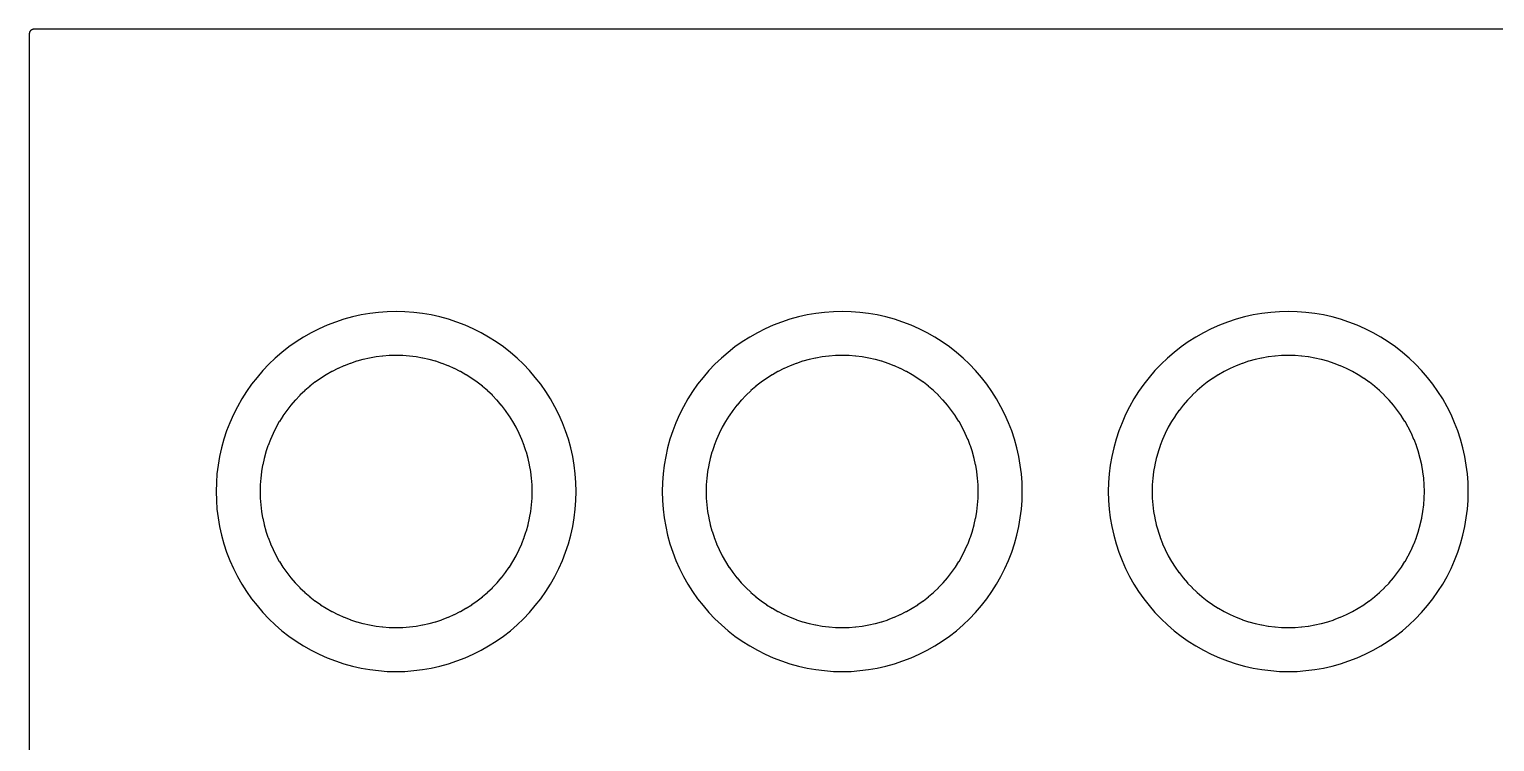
# Model space of a CAD drawing. Header units: millimetres. Extents: x -0.1 to 60, y -80 to 0.1.
# Drawn here: x -0.05 to 16.64, y -48.57 to -40.46 of the extents above; entities that cross this region are included whole.
import ezdxf

# ---------------------------------------------------------------- set-up
doc = ezdxf.new("R2010")
doc.units = ezdxf.units.MM

msp = doc.modelspace()

# ---------------------------------------------------------------- linework, layer by layer
for points in [[(59.689, -40.455), (0, -40.455), (-0.002, -40.455), (-0.005, -40.455), (-0.007, -40.456), (-0.01, -40.456), (-0.012, -40.457), (-0.015, -40.457), (-0.017, -40.458), (-0.019, -40.459), (-0.021, -40.46), (-0.024, -40.461), (-0.026, -40.462), (-0.028, -40.464), (-0.03, -40.465), (-0.032, -40.467), (-0.034, -40.468), (-0.035, -40.47), (-0.037, -40.472), (-0.039, -40.474), (-0.04, -40.475), (-0.042, -40.477), (-0.043, -40.48), (-0.044, -40.482), (-0.045, -40.484), (-0.046, -40.486), (-0.047, -40.488), (-0.048, -40.491), (-0.049, -40.493), (-0.049, -40.495), (-0.049, -40.498), (-0.05, -40.5), (-0.05, -40.503), (-0.05, -40.505), (-0.05, -80)], [(6.177, -45.72), (6.175, -45.619), (6.168, -45.519), (6.155, -45.419), (6.138, -45.32), (6.116, -45.222), (6.089, -45.125), (6.058, -45.029), (6.021, -44.936), (5.981, -44.844), (5.935, -44.754), (5.886, -44.666), (5.832, -44.581), (5.774, -44.499), (5.712, -44.42), (5.646, -44.343), (5.577, -44.27), (5.504, -44.201), (5.428, -44.135), (5.349, -44.073), (5.266, -44.015), (5.181, -43.962), (5.094, -43.912), (5.004, -43.867), (4.912, -43.826), (4.818, -43.79), (4.723, -43.758), (4.626, -43.731), (4.527, -43.709), (4.428, -43.692), (4.328, -43.68), (4.228, -43.672), (4.127, -43.67), (4.027, -43.672), (3.927, -43.68), (3.827, -43.692), (3.728, -43.709), (3.629, -43.731), (3.532, -43.758), (3.437, -43.79), (3.343, -43.826), (3.251, -43.867), (3.161, -43.912), (3.074, -43.962), (2.989, -44.015), (2.906, -44.073), (2.827, -44.135), (2.751, -44.201), (2.678, -44.27), (2.609, -44.343), (2.543, -44.42), (2.481, -44.499), (2.423, -44.581), (2.369, -44.666), (2.32, -44.754), (2.274, -44.844), (2.234, -44.936), (2.197, -45.029), (2.166, -45.125), (2.139, -45.222), (2.117, -45.32), (2.1, -45.419), (2.087, -45.519), (2.08, -45.619), (2.078, -45.72), (2.08, -45.821), (2.087, -45.921), (2.1, -46.021), (2.117, -46.12), (2.139, -46.218), (2.166, -46.315), (2.197, -46.411), (2.234, -46.504), (2.274, -46.596), (2.32, -46.686), (2.369, -46.774), (2.423, -46.859), (2.481, -46.941), (2.543, -47.02), (2.609, -47.097), (2.678, -47.17), (2.751, -47.239), (2.827, -47.305), (2.906, -47.367), (2.989, -47.425), (3.074, -47.478), (3.161, -47.528), (3.251, -47.573), (3.343, -47.614), (3.437, -47.65), (3.532, -47.682), (3.629, -47.709), (3.728, -47.731), (3.827, -47.748), (3.927, -47.76), (4.027, -47.768), (4.127, -47.77), (4.228, -47.768), (4.328, -47.76), (4.428, -47.748), (4.527, -47.731), (4.626, -47.709), (4.723, -47.682), (4.818, -47.65), (4.912, -47.614), (5.004, -47.573), (5.094, -47.528), (5.181, -47.478), (5.266, -47.425), (5.349, -47.367), (5.428, -47.305), (5.504, -47.239), (5.577, -47.17), (5.646, -47.097), (5.712, -47.02), (5.774, -46.941), (5.832, -46.859), (5.886, -46.774), (5.935, -46.686), (5.981, -46.596), (6.021, -46.504), (6.058, -46.411), (6.089, -46.315), (6.116, -46.218), (6.138, -46.12), (6.155, -46.021), (6.168, -45.921), (6.175, -45.821), (6.177, -45.72)], [(11.257, -45.72), (11.255, -45.619), (11.248, -45.519), (11.235, -45.419), (11.218, -45.32), (11.196, -45.222), (11.169, -45.125), (11.138, -45.029), (11.101, -44.936), (11.061, -44.844), (11.015, -44.754), (10.966, -44.666), (10.912, -44.581), (10.854, -44.499), (10.792, -44.42), (10.726, -44.343), (10.657, -44.27), (10.584, -44.201), (10.508, -44.135), (10.429, -44.073), (10.346, -44.015), (10.261, -43.962), (10.174, -43.912), (10.084, -43.867), (9.992, -43.826), (9.898, -43.79), (9.803, -43.758), (9.706, -43.731), (9.607, -43.709), (9.508, -43.692), (9.408, -43.68), (9.308, -43.672), (9.207, -43.67), (9.107, -43.672), (9.007, -43.68), (8.907, -43.692), (8.808, -43.709), (8.709, -43.731), (8.612, -43.758), (8.517, -43.79), (8.423, -43.826), (8.331, -43.867), (8.241, -43.912), (8.154, -43.962), (8.069, -44.015), (7.986, -44.073), (7.907, -44.135), (7.831, -44.201), (7.758, -44.27), (7.689, -44.343), (7.623, -44.42), (7.561, -44.499), (7.503, -44.581), (7.449, -44.666), (7.4, -44.754), (7.354, -44.844), (7.314, -44.936), (7.277, -45.029), (7.246, -45.125), (7.219, -45.222), (7.197, -45.32), (7.18, -45.419), (7.167, -45.519), (7.16, -45.619), (7.158, -45.72), (7.16, -45.821), (7.167, -45.921), (7.18, -46.021), (7.197, -46.12), (7.219, -46.218), (7.246, -46.315), (7.277, -46.411), (7.314, -46.504), (7.354, -46.596), (7.4, -46.686), (7.449, -46.774), (7.503, -46.859), (7.561, -46.941), (7.623, -47.02), (7.689, -47.097), (7.758, -47.17), (7.831, -47.239), (7.907, -47.305), (7.986, -47.367), (8.069, -47.425), (8.154, -47.478), (8.241, -47.528), (8.331, -47.573), (8.423, -47.614), (8.517, -47.65), (8.612, -47.682), (8.709, -47.709), (8.808, -47.731), (8.907, -47.748), (9.007, -47.76), (9.107, -47.768), (9.207, -47.77), (9.308, -47.768), (9.408, -47.76), (9.508, -47.748), (9.607, -47.731), (9.706, -47.709), (9.803, -47.682), (9.898, -47.65), (9.992, -47.614), (10.084, -47.573), (10.174, -47.528), (10.261, -47.478), (10.346, -47.425), (10.429, -47.367), (10.508, -47.305), (10.584, -47.239), (10.657, -47.17), (10.726, -47.097), (10.792, -47.02), (10.854, -46.941), (10.912, -46.859), (10.966, -46.774), (11.015, -46.686), (11.061, -46.596), (11.101, -46.504), (11.138, -46.411), (11.169, -46.315), (11.196, -46.218), (11.218, -46.12), (11.235, -46.021), (11.248, -45.921), (11.255, -45.821), (11.257, -45.72)], [(16.337, -45.72), (16.335, -45.619), (16.328, -45.519), (16.315, -45.419), (16.298, -45.32), (16.276, -45.222), (16.249, -45.125), (16.218, -45.029), (16.181, -44.936), (16.141, -44.844), (16.095, -44.754), (16.046, -44.666), (15.992, -44.581), (15.934, -44.499), (15.872, -44.42), (15.806, -44.343), (15.737, -44.27), (15.664, -44.201), (15.588, -44.135), (15.509, -44.073), (15.426, -44.015), (15.341, -43.962), (15.254, -43.912), (15.164, -43.867), (15.072, -43.826), (14.978, -43.79), (14.883, -43.758), (14.786, -43.731), (14.687, -43.709), (14.588, -43.692), (14.488, -43.68), (14.388, -43.672), (14.287, -43.67), (14.187, -43.672), (14.087, -43.68), (13.987, -43.692), (13.888, -43.709), (13.789, -43.731), (13.692, -43.758), (13.597, -43.79), (13.503, -43.826), (13.411, -43.867), (13.321, -43.912), (13.234, -43.962), (13.149, -44.015), (13.066, -44.073), (12.987, -44.135), (12.911, -44.201), (12.838, -44.27), (12.769, -44.343), (12.703, -44.42), (12.641, -44.499), (12.583, -44.581), (12.529, -44.666), (12.48, -44.754), (12.434, -44.844), (12.394, -44.936), (12.357, -45.029), (12.326, -45.125), (12.299, -45.222), (12.277, -45.32), (12.26, -45.419), (12.247, -45.519), (12.24, -45.619), (12.238, -45.72), (12.24, -45.821), (12.247, -45.921), (12.26, -46.021), (12.277, -46.12), (12.299, -46.218), (12.326, -46.315), (12.357, -46.411), (12.394, -46.504), (12.434, -46.596), (12.48, -46.686), (12.529, -46.774), (12.583, -46.859), (12.641, -46.941), (12.703, -47.02), (12.769, -47.097), (12.838, -47.17), (12.911, -47.239), (12.987, -47.305), (13.066, -47.367), (13.149, -47.425), (13.234, -47.478), (13.321, -47.528), (13.411, -47.573), (13.503, -47.614), (13.597, -47.65), (13.692, -47.682), (13.789, -47.709), (13.888, -47.731), (13.987, -47.748), (14.087, -47.76), (14.187, -47.768), (14.287, -47.77), (14.388, -47.768), (14.488, -47.76), (14.588, -47.748), (14.687, -47.731), (14.786, -47.709), (14.883, -47.682), (14.978, -47.65), (15.072, -47.614), (15.164, -47.573), (15.254, -47.528), (15.341, -47.478), (15.426, -47.425), (15.509, -47.367), (15.588, -47.305), (15.664, -47.239), (15.737, -47.17), (15.806, -47.097), (15.872, -47.02), (15.934, -46.941), (15.992, -46.859), (16.046, -46.774), (16.095, -46.686), (16.141, -46.596), (16.181, -46.504), (16.218, -46.411), (16.249, -46.315), (16.276, -46.218), (16.298, -46.12), (16.315, -46.021), (16.328, -45.921), (16.335, -45.821), (16.337, -45.72)], [(5.678, -45.72), (5.678, -45.72), (5.677, -45.719), (5.676, -45.645), (5.676, -45.643), (5.67, -45.569), (5.67, -45.567), (5.661, -45.494), (5.661, -45.491), (5.648, -45.419), (5.647, -45.416), (5.631, -45.345), (5.631, -45.342), (5.611, -45.271), (5.61, -45.269), (5.587, -45.199), (5.586, -45.197), (5.56, -45.128), (5.559, -45.126), (5.529, -45.058), (5.528, -45.056), (5.495, -44.99), (5.494, -44.988), (5.458, -44.924), (5.456, -44.922), (5.417, -44.86), (5.416, -44.858), (5.373, -44.798), (5.372, -44.796), (5.326, -44.738), (5.325, -44.736), (5.277, -44.68), (5.275, -44.678), (5.224, -44.625), (5.223, -44.623), (5.169, -44.572), (5.167, -44.571), (5.112, -44.523), (5.11, -44.521), (5.052, -44.476), (5.05, -44.474), (4.99, -44.432), (4.988, -44.431), (4.925, -44.391), (4.923, -44.39), (4.859, -44.354), (4.857, -44.352), (4.791, -44.319), (4.789, -44.318), (4.722, -44.288), (4.72, -44.288), (4.651, -44.261), (4.649, -44.26), (4.579, -44.237), (4.576, -44.236), (4.505, -44.217), (4.503, -44.216), (4.431, -44.2), (4.429, -44.2), (4.356, -44.187), (4.354, -44.187), (4.281, -44.178), (4.278, -44.177), (4.205, -44.172), (4.202, -44.172), (4.129, -44.17), (4.126, -44.17), (4.053, -44.172), (4.05, -44.172), (3.977, -44.177), (3.974, -44.178), (3.901, -44.187), (3.899, -44.187), (3.826, -44.2), (3.824, -44.2), (3.752, -44.216), (3.75, -44.217), (3.679, -44.236), (3.676, -44.237), (3.606, -44.26), (3.604, -44.261), (3.535, -44.288), (3.533, -44.288), (3.466, -44.318), (3.464, -44.319), (3.398, -44.352), (3.396, -44.354), (3.332, -44.39), (3.33, -44.391), (3.267, -44.431), (3.265, -44.432), (3.205, -44.474), (3.203, -44.476), (3.145, -44.521), (3.143, -44.523), (3.088, -44.571), (3.086, -44.572), (3.032, -44.623), (3.031, -44.625), (2.98, -44.678), (2.978, -44.68), (2.93, -44.736), (2.929, -44.738), (2.883, -44.796), (2.882, -44.798), (2.839, -44.858), (2.838, -44.86), (2.799, -44.922), (2.797, -44.924), (2.761, -44.988), (2.76, -44.99), (2.727, -45.056), (2.726, -45.058), (2.696, -45.126), (2.695, -45.128), (2.669, -45.197), (2.668, -45.199), (2.645, -45.269), (2.644, -45.271), (2.624, -45.342), (2.624, -45.345), (2.608, -45.416), (2.607, -45.419), (2.594, -45.491), (2.594, -45.494), (2.585, -45.567), (2.585, -45.569), (2.579, -45.643), (2.579, -45.645), (2.578, -45.719), (2.578, -45.721), (2.579, -45.795), (2.579, -45.797), (2.585, -45.871), (2.585, -45.873), (2.594, -45.946), (2.594, -45.949), (2.607, -46.021), (2.608, -46.024), (2.624, -46.095), (2.624, -46.098), (2.644, -46.169), (2.645, -46.171), (2.668, -46.241), (2.669, -46.243), (2.695, -46.312), (2.696, -46.314), (2.726, -46.382), (2.727, -46.384), (2.76, -46.45), (2.761, -46.452), (2.797, -46.516), (2.799, -46.518), (2.838, -46.58), (2.839, -46.582), (2.882, -46.642), (2.883, -46.644), (2.929, -46.702), (2.93, -46.704), (2.978, -46.76), (2.98, -46.762), (3.031, -46.815), (3.032, -46.817), (3.086, -46.868), (3.088, -46.869), (3.143, -46.917), (3.145, -46.919), (3.203, -46.964), (3.205, -46.966), (3.265, -47.008), (3.267, -47.009), (3.33, -47.049), (3.332, -47.05), (3.396, -47.086), (3.398, -47.088), (3.464, -47.121), (3.466, -47.122), (3.533, -47.152), (3.535, -47.152), (3.604, -47.179), (3.606, -47.18), (3.676, -47.203), (3.679, -47.204), (3.75, -47.223), (3.752, -47.224), (3.824, -47.24), (3.826, -47.24), (3.899, -47.253), (3.901, -47.253), (3.974, -47.262), (3.977, -47.263), (4.05, -47.268), (4.053, -47.268), (4.126, -47.27), (4.129, -47.27), (4.202, -47.268), (4.205, -47.268), (4.278, -47.263), (4.281, -47.262), (4.354, -47.253), (4.356, -47.253), (4.429, -47.24), (4.431, -47.24), (4.503, -47.224), (4.505, -47.223), (4.576, -47.204), (4.579, -47.203), (4.649, -47.18), (4.651, -47.179), (4.72, -47.152), (4.722, -47.152), (4.789, -47.122), (4.791, -47.121), (4.857, -47.088), (4.859, -47.086), (4.923, -47.05), (4.925, -47.049), (4.988, -47.009), (4.99, -47.008), (5.05, -46.966), (5.052, -46.964), (5.11, -46.919), (5.112, -46.917), (5.167, -46.869), (5.169, -46.868), (5.223, -46.817), (5.224, -46.815), (5.275, -46.762), (5.277, -46.76), (5.325, -46.704), (5.326, -46.702), (5.372, -46.644), (5.373, -46.642), (5.416, -46.582), (5.417, -46.58), (5.456, -46.518), (5.458, -46.516), (5.494, -46.452), (5.495, -46.45), (5.528, -46.384), (5.529, -46.382), (5.559, -46.314), (5.56, -46.312), (5.586, -46.243), (5.587, -46.241), (5.61, -46.171), (5.611, -46.169), (5.631, -46.098), (5.631, -46.095), (5.647, -46.024), (5.648, -46.021), (5.661, -45.949), (5.661, -45.946), (5.67, -45.873), (5.67, -45.871), (5.676, -45.797), (5.676, -45.795), (5.677, -45.721), (5.678, -45.72)], [(10.758, -45.72), (10.758, -45.72), (10.757, -45.719), (10.756, -45.645), (10.756, -45.643), (10.75, -45.569), (10.75, -45.567), (10.741, -45.494), (10.741, -45.491), (10.728, -45.419), (10.727, -45.416), (10.711, -45.345), (10.711, -45.342), (10.691, -45.271), (10.69, -45.269), (10.667, -45.199), (10.666, -45.197), (10.64, -45.128), (10.639, -45.126), (10.609, -45.058), (10.608, -45.056), (10.575, -44.99), (10.574, -44.988), (10.538, -44.924), (10.536, -44.922), (10.497, -44.86), (10.496, -44.858), (10.453, -44.798), (10.452, -44.796), (10.406, -44.738), (10.405, -44.736), (10.357, -44.68), (10.355, -44.678), (10.304, -44.625), (10.303, -44.623), (10.249, -44.572), (10.247, -44.571), (10.192, -44.523), (10.19, -44.521), (10.132, -44.476), (10.13, -44.474), (10.07, -44.432), (10.068, -44.431), (10.005, -44.391), (10.003, -44.39), (9.939, -44.354), (9.937, -44.352), (9.871, -44.319), (9.869, -44.318), (9.802, -44.288), (9.8, -44.288), (9.731, -44.261), (9.729, -44.26), (9.659, -44.237), (9.656, -44.236), (9.585, -44.217), (9.583, -44.216), (9.511, -44.2), (9.509, -44.2), (9.436, -44.187), (9.434, -44.187), (9.361, -44.178), (9.358, -44.177), (9.285, -44.172), (9.282, -44.172), (9.209, -44.17), (9.206, -44.17), (9.133, -44.172), (9.13, -44.172), (9.057, -44.177), (9.054, -44.178), (8.981, -44.187), (8.979, -44.187), (8.906, -44.2), (8.904, -44.2), (8.832, -44.216), (8.83, -44.217), (8.759, -44.236), (8.756, -44.237), (8.686, -44.26), (8.684, -44.261), (8.615, -44.288), (8.613, -44.288), (8.546, -44.318), (8.544, -44.319), (8.478, -44.352), (8.476, -44.354), (8.412, -44.39), (8.41, -44.391), (8.347, -44.431), (8.345, -44.432), (8.285, -44.474), (8.283, -44.476), (8.225, -44.521), (8.223, -44.523), (8.168, -44.571), (8.166, -44.572), (8.112, -44.623), (8.111, -44.625), (8.06, -44.678), (8.058, -44.68), (8.01, -44.736), (8.009, -44.738), (7.963, -44.796), (7.962, -44.798), (7.919, -44.858), (7.918, -44.86), (7.879, -44.922), (7.877, -44.924), (7.841, -44.988), (7.84, -44.99), (7.807, -45.056), (7.806, -45.058), (7.776, -45.126), (7.775, -45.128), (7.749, -45.197), (7.748, -45.199), (7.725, -45.269), (7.724, -45.271), (7.704, -45.342), (7.704, -45.345), (7.688, -45.416), (7.687, -45.419), (7.674, -45.491), (7.674, -45.494), (7.665, -45.567), (7.665, -45.569), (7.659, -45.643), (7.659, -45.645), (7.658, -45.719), (7.658, -45.721), (7.659, -45.795), (7.659, -45.797), (7.665, -45.871), (7.665, -45.873), (7.674, -45.946), (7.674, -45.949), (7.687, -46.021), (7.688, -46.024), (7.704, -46.095), (7.704, -46.098), (7.724, -46.169), (7.725, -46.171), (7.748, -46.241), (7.749, -46.243), (7.775, -46.312), (7.776, -46.314), (7.806, -46.382), (7.807, -46.384), (7.84, -46.45), (7.841, -46.452), (7.877, -46.516), (7.879, -46.518), (7.918, -46.58), (7.919, -46.582), (7.962, -46.642), (7.963, -46.644), (8.009, -46.702), (8.01, -46.704), (8.058, -46.76), (8.06, -46.762), (8.111, -46.815), (8.112, -46.817), (8.166, -46.868), (8.168, -46.869), (8.223, -46.917), (8.225, -46.919), (8.283, -46.964), (8.285, -46.966), (8.345, -47.008), (8.347, -47.009), (8.41, -47.049), (8.412, -47.05), (8.476, -47.086), (8.478, -47.088), (8.544, -47.121), (8.546, -47.122), (8.613, -47.152), (8.615, -47.152), (8.684, -47.179), (8.686, -47.18), (8.756, -47.203), (8.759, -47.204), (8.83, -47.223), (8.832, -47.224), (8.904, -47.24), (8.906, -47.24), (8.979, -47.253), (8.981, -47.253), (9.054, -47.262), (9.057, -47.263), (9.13, -47.268), (9.133, -47.268), (9.206, -47.27), (9.209, -47.27), (9.282, -47.268), (9.285, -47.268), (9.358, -47.263), (9.361, -47.262), (9.434, -47.253), (9.436, -47.253), (9.509, -47.24), (9.511, -47.24), (9.583, -47.224), (9.585, -47.223), (9.656, -47.204), (9.659, -47.203), (9.729, -47.18), (9.731, -47.179), (9.8, -47.152), (9.802, -47.152), (9.869, -47.122), (9.871, -47.121), (9.937, -47.088), (9.939, -47.086), (10.003, -47.05), (10.005, -47.049), (10.068, -47.009), (10.07, -47.008), (10.13, -46.966), (10.132, -46.964), (10.19, -46.919), (10.192, -46.917), (10.247, -46.869), (10.249, -46.868), (10.303, -46.817), (10.304, -46.815), (10.355, -46.762), (10.357, -46.76), (10.405, -46.704), (10.406, -46.702), (10.452, -46.644), (10.453, -46.642), (10.496, -46.582), (10.497, -46.58), (10.536, -46.518), (10.538, -46.516), (10.574, -46.452), (10.575, -46.45), (10.608, -46.384), (10.609, -46.382), (10.639, -46.314), (10.64, -46.312), (10.666, -46.243), (10.667, -46.241), (10.69, -46.171), (10.691, -46.169), (10.711, -46.098), (10.711, -46.095), (10.727, -46.024), (10.728, -46.021), (10.741, -45.949), (10.741, -45.946), (10.75, -45.873), (10.75, -45.871), (10.756, -45.797), (10.756, -45.795), (10.757, -45.721), (10.758, -45.72)], [(15.838, -45.72), (15.838, -45.72), (15.837, -45.719), (15.836, -45.645), (15.836, -45.643), (15.83, -45.569), (15.83, -45.567), (15.821, -45.494), (15.821, -45.491), (15.808, -45.419), (15.807, -45.416), (15.791, -45.345), (15.791, -45.342), (15.771, -45.271), (15.77, -45.269), (15.747, -45.199), (15.746, -45.197), (15.72, -45.128), (15.719, -45.126), (15.689, -45.058), (15.688, -45.056), (15.655, -44.99), (15.654, -44.988), (15.618, -44.924), (15.616, -44.922), (15.577, -44.86), (15.576, -44.858), (15.533, -44.798), (15.532, -44.796), (15.486, -44.738), (15.485, -44.736), (15.437, -44.68), (15.435, -44.678), (15.384, -44.625), (15.383, -44.623), (15.329, -44.572), (15.327, -44.571), (15.272, -44.523), (15.27, -44.521), (15.212, -44.476), (15.21, -44.474), (15.15, -44.432), (15.148, -44.431), (15.085, -44.391), (15.083, -44.39), (15.019, -44.354), (15.017, -44.352), (14.951, -44.319), (14.949, -44.318), (14.882, -44.288), (14.88, -44.288), (14.811, -44.261), (14.809, -44.26), (14.739, -44.237), (14.736, -44.236), (14.665, -44.217), (14.663, -44.216), (14.591, -44.2), (14.589, -44.2), (14.516, -44.187), (14.514, -44.187), (14.441, -44.178), (14.438, -44.177), (14.365, -44.172), (14.362, -44.172), (14.289, -44.17), (14.286, -44.17), (14.213, -44.172), (14.21, -44.172), (14.137, -44.177), (14.134, -44.178), (14.061, -44.187), (14.059, -44.187), (13.986, -44.2), (13.984, -44.2), (13.912, -44.216), (13.91, -44.217), (13.839, -44.236), (13.836, -44.237), (13.766, -44.26), (13.764, -44.261), (13.695, -44.288), (13.693, -44.288), (13.626, -44.318), (13.624, -44.319), (13.558, -44.352), (13.556, -44.354), (13.492, -44.39), (13.49, -44.391), (13.427, -44.431), (13.425, -44.432), (13.365, -44.474), (13.363, -44.476), (13.305, -44.521), (13.303, -44.523), (13.248, -44.571), (13.246, -44.572), (13.192, -44.623), (13.191, -44.625), (13.14, -44.678), (13.138, -44.68), (13.09, -44.736), (13.089, -44.738), (13.043, -44.796), (13.042, -44.798), (12.999, -44.858), (12.998, -44.86), (12.959, -44.922), (12.957, -44.924), (12.921, -44.988), (12.92, -44.99), (12.887, -45.056), (12.886, -45.058), (12.856, -45.126), (12.855, -45.128), (12.829, -45.197), (12.828, -45.199), (12.805, -45.269), (12.804, -45.271), (12.784, -45.342), (12.784, -45.345), (12.768, -45.416), (12.767, -45.419), (12.754, -45.491), (12.754, -45.494), (12.745, -45.567), (12.745, -45.569), (12.739, -45.643), (12.739, -45.645), (12.738, -45.719), (12.738, -45.721), (12.739, -45.795), (12.739, -45.797), (12.745, -45.871), (12.745, -45.873), (12.754, -45.946), (12.754, -45.949), (12.767, -46.021), (12.768, -46.024), (12.784, -46.095), (12.784, -46.098), (12.804, -46.169), (12.805, -46.171), (12.828, -46.241), (12.829, -46.243), (12.855, -46.312), (12.856, -46.314), (12.886, -46.382), (12.887, -46.384), (12.92, -46.45), (12.921, -46.452), (12.957, -46.516), (12.959, -46.518), (12.998, -46.58), (12.999, -46.582), (13.042, -46.642), (13.043, -46.644), (13.089, -46.702), (13.09, -46.704), (13.138, -46.76), (13.14, -46.762), (13.191, -46.815), (13.192, -46.817), (13.246, -46.868), (13.248, -46.869), (13.303, -46.917), (13.305, -46.919), (13.363, -46.964), (13.365, -46.966), (13.425, -47.008), (13.427, -47.009), (13.49, -47.049), (13.492, -47.05), (13.556, -47.086), (13.558, -47.088), (13.624, -47.121), (13.626, -47.122), (13.693, -47.152), (13.695, -47.152), (13.764, -47.179), (13.766, -47.18), (13.836, -47.203), (13.839, -47.204), (13.91, -47.223), (13.912, -47.224), (13.984, -47.24), (13.986, -47.24), (14.059, -47.253), (14.061, -47.253), (14.134, -47.262), (14.137, -47.263), (14.21, -47.268), (14.213, -47.268), (14.286, -47.27), (14.289, -47.27), (14.362, -47.268), (14.365, -47.268), (14.438, -47.263), (14.441, -47.262), (14.514, -47.253), (14.516, -47.253), (14.589, -47.24), (14.591, -47.24), (14.663, -47.224), (14.665, -47.223), (14.736, -47.204), (14.739, -47.203), (14.809, -47.18), (14.811, -47.179), (14.88, -47.152), (14.882, -47.152), (14.949, -47.122), (14.951, -47.121), (15.017, -47.088), (15.019, -47.086), (15.083, -47.05), (15.085, -47.049), (15.148, -47.009), (15.15, -47.008), (15.21, -46.966), (15.212, -46.964), (15.27, -46.919), (15.272, -46.917), (15.327, -46.869), (15.329, -46.868), (15.383, -46.817), (15.384, -46.815), (15.435, -46.762), (15.437, -46.76), (15.485, -46.704), (15.486, -46.702), (15.532, -46.644), (15.533, -46.642), (15.576, -46.582), (15.577, -46.58), (15.616, -46.518), (15.618, -46.516), (15.654, -46.452), (15.655, -46.45), (15.688, -46.384), (15.689, -46.382), (15.719, -46.314), (15.72, -46.312), (15.746, -46.243), (15.747, -46.241), (15.77, -46.171), (15.771, -46.169), (15.791, -46.098), (15.791, -46.095), (15.807, -46.024), (15.808, -46.021), (15.821, -45.949), (15.821, -45.946), (15.83, -45.873), (15.83, -45.871), (15.836, -45.797), (15.836, -45.795), (15.837, -45.721), (15.838, -45.72)]]:
    msp.add_lwpolyline(points)

doc.saveas('drawing.dxf')
